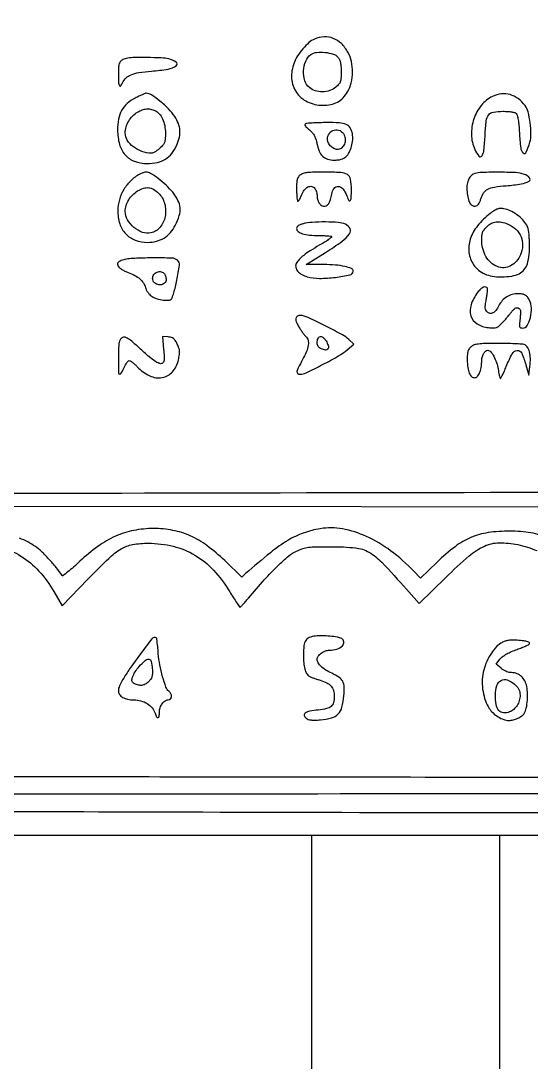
# Model space of a CAD drawing. Extents: x 8694 to 20248, y -4045 to 2404.
# Drawn here: x 15893 to 16191, y 1451 to 2058 of the extents above; entities that cross this region are included whole.
import ezdxf

# ---------------------------------------------------------------- set-up
doc = ezdxf.new("R2010")
doc.units = 0
doc.header["$MEASUREMENT"] = 0

msp = doc.modelspace()

# ---------------------------------------------------------------- linework, layer by layer
for points in [[(17154.08, 1784.58, 0.000056), (16535.22, 1783.66, 0.00011), (16044.21, 1782.76, 0.000012), (15622.27, 1781.89, 0.010904), (15602.16, 1781.41, 0.002847), (15593.45, 1780.96, 0.031703), (15590.01, 1780.55, 0.096658), (15588.26, 1779.86, 0.180943), (15587.37, 1778.66, 0.065836), (15587.11, 1776.99, 0.000374), (15586.76, 1761.02, 0.001592), (15586.43, 1742.79, 0.001011), (15586.17, 1721.56), (15585.58, 1666.56), (15575.83, 1656.56, 0.015065), (15568.13, 1648.17, 0.02801), (15562.49, 1640.86, 0.033962), (15558.88, 1634.74, 0.11674)], [(16706.83, 1616.65, -0.000074), (16292.85, 1616.75, -0.000235), (16016.67, 1616.99, -0.000209), (15821.63, 1617.33, -0.003369)], [(16200.95, 1756.45, 0.059657), (16190.55, 1759.51, 0.041326), (16178.33, 1760.54, 0.035825), (16165.6, 1759.65, 0.065159), (16155.57, 1756.86, 0.06224), (16146.3, 1751.47, 0.029981), (16135.86, 1742.5), (16126.19, 1733.11), (16122.26, 1737.17, 0.040361), (16108.7, 1749.1, 0.053781), (16094.58, 1757.44, 0.061073), (16080.65, 1761.81, 0.085614), (16067.64, 1761.95, 0.046042), (16057.76, 1759.41, 0.049648), (16048.78, 1755.15, 0.034923), (16038.55, 1747.97, 0.010634), (16024.1, 1735.73), (16021.88, 1733.76), (16011.88, 1743.36, 0.031597), (16001.55, 1752.1, 0.053978), (15991.81, 1757.81, 0.058939), (15981.71, 1760.99, 0.046876), (15970.33, 1762.06, 0.049367), (15958.81, 1760.92, 0.055529), (15948.21, 1757.54, 0.051243), (15937.95, 1751.65, 0.033482), (15927.41, 1742.94, -0.008233), (15923.62, 1739.46, -0.014115), (15920.32, 1736.7, -0.007942), (15917.58, 1734.61, -0.428363), (15916.99, 1734.71, 0.023773), (15913.61, 1739.29, 0.015626), (15909.31, 1744.24, 0.015562), (15904.95, 1748.67, 0.039943), (15901.46, 1751.51, 0.057484), (15892.2, 1756.42, 0.046027)], [(15881.06, 1751.23, -0.072244), (15893.02, 1745.96, -0.06864), (15903.47, 1737.23, -0.052716), (15912.27, 1725.22), (15917.12, 1716.88), (15932, 1732.41, -0.009842), (15944.2, 1744.65, -0.057434), (15951.42, 1750.17, -0.090799), (15958.17, 1752.69, -0.04509), (15967.3, 1753.47, -0.058937), (15981.91, 1751.68, -0.074386), (15994.5, 1746.53, -0.071805), (16005.35, 1737.75, -0.050457), (16014.83, 1725.18, 0.003968), (16016.97, 1721.71, 0.006404), (16018.86, 1718.8, 0.001827), (16020.53, 1716.31, 0.271525), (16020.83, 1716.16, 0.182726), (16021.14, 1716.31, 0.00314), (16022.47, 1717.71, 0.007535), (16023.99, 1719.4, 0.00489), (16025.7, 1721.38, -0.007402), (16035.2, 1732.29, -0.016021), (16042.89, 1740.33, -0.019988), (16049.12, 1745.97, -0.065685), (16053.8, 1748.93, -0.029604), (16057.47, 1750.37, -0.047926), (16060.75, 1751.1, -0.027125), (16065.21, 1751.41, -0.003934), (16074.33, 1751.47, -0.024916), (16088.16, 1750.77, -0.104722), (16096.04, 1748.25, -0.073902), (16103.53, 1742.37, -0.008666), (16117.91, 1726.64), (16125.33, 1718.23), (16140.83, 1733.46, -0.015372), (16154.46, 1746.05, -0.071655), (16163.44, 1751.83, -0.105003), (16171.93, 1753.72, -0.053958), (16182.83, 1752.66, -0.04839), (16194.05, 1749.16, -0.044736)], [(15556.89, 1596.71, 0.033438), (15562.08, 1584.07, 0.052387), (15568.32, 1574.14, 0.0578), (15575.98, 1566.42, 0.0538), (15585.38, 1560.44, 0.013896), (15589.97, 1558.32, 0.039854), (15593.3, 1557.2, 0.038186), (15596.85, 1556.6, 0.011933), (15602.23, 1556.24, 0.01101), (15607.44, 1556.13, 0.031813), (15611.04, 1556.36, 0.035374), (15614.37, 1557.03, 0.016429), (15618.58, 1558.34, 0.038851), (15625.31, 1561.28, 0.03123), (15632.04, 1565.43, 0.030005), (15638.48, 1570.58, 0.028865), (15644.34, 1576.53), (15650.07, 1583.06), (15859.95, 1583.06), (16690.61, 1583.06)]]:
    msp.add_lwpolyline(points, format="xyb")
for points in [[(16064.33, 2047.67, 0.076149), (16061.06, 2045.61, 0.036277), (16057.54, 2042.07, 0.035617), (16054.43, 2037.88, 0.050792), (16052.34, 2033.73, 0.106857), (16050.94, 2024.6, 0.135379), (16053.7, 2016.56, 0.135607), (16060.18, 2011.08, 0.10738), (16069.18, 2009.08, 0.050363), (16073.87, 2009.53, 0.075344), (16077.73, 2010.93, 0.077933), (16080.92, 2013.37, 0.058076), (16083.58, 2016.91, 0.074713), (16085.69, 2022.18, 0.055715), (16086.45, 2028.4, 0.055577), (16085.81, 2034.66, 0.073233), (16083.8, 2040.02, 0.073241), (16079.98, 2045.02, 0.099974), (16075.23, 2048.09, 0.105945), (16069.89, 2048.97, 0.091198)], [(15954.33, 2036.34, 0.072502), (15951.97, 2035.38, 0.149535), (15950.64, 2033.93, 0.093662), (15949.99, 2031.5, 0.018245), (15949.83, 2026.94, 0.011142), (15949.93, 2022.34, 0.111937), (15950.43, 2020.5, 0.53609), (15951.22, 2020.43, 0.064109), (15952.34, 2022.23, -0.096618), (15954.32, 2025.01, -0.094621), (15957.22, 2026.87, -0.058427), (15961.73, 2028.1, -0.015649), (15969.12, 2028.96, 0.019741), (15978.86, 2030.19, 0.113647), (15983.63, 2032.15, 0.527288), (15983.59, 2034.23, 0.08913), (15979.2, 2036.11, 0.046964), (15974.91, 2036.69, 0.007828), (15966.58, 2036.9, 0.007342), (15958.24, 2036.85, 0.055207)], [(16077.98, 2037.12, -0.067042), (16078.85, 2035.7, -0.050177), (16079.41, 2033.94, -0.037448), (16079.73, 2031.65, -0.015659), (16079.83, 2028.54, -0.012491), (16079.73, 2024.77, -0.070931), (16079.35, 2022.81, -0.098902), (16078.49, 2021.34, -0.035953), (16076.75, 2019.65, -0.094861), (16073.22, 2017.67, -0.075498), (16068.91, 2016.93, -0.076909), (16064.66, 2017.5, -0.106173), (16061.28, 2019.34, -0.142503), (16058.64, 2023.4, -0.085795), (16057.93, 2029.15, -0.08549), (16059.19, 2034.82, -0.139648), (16062.22, 2038.67, -0.132829), (16065.48, 2039.91, -0.049035), (16070.44, 2039.91, -0.048913), (16075.25, 2038.95, -0.150366)], [(15959.69, 2013.26, 0.059674), (15954.93, 2010.01, 0.087263), (15951.76, 2006.06, 0.081055), (15949.97, 2001.04, 0.044849), (15949.39, 1994.55, 0.066837), (15950.5, 1986.25, 0.114235), (15953.79, 1980.12, 0.12433), (15959.22, 1976.4, 0.088103), (15966.51, 1975.08, 0.051742), (15972.62, 1975.69, 0.088139), (15977.36, 1977.58, 0.091723), (15981.04, 1980.93, 0.060171), (15983.95, 1985.89, 0.045993), (15985.44, 1990.44, 0.075074), (15985.75, 1994.48, 0.076976), (15984.85, 1998.35, 0.050899), (15982.72, 2002.41, 0.045496), (15979.08, 2006.95, 0.029767), (15974.13, 2011.5, 0.027188), (15969.18, 2015.12, 0.145044), (15966.01, 2016.06, 0.098081), (15965.4, 2015.94, 0.006504), (15963.76, 2015.24, 0.009199), (15961.82, 2014.33, 0.00674)], [(16168.21, 2014.2, 0.114064), (16161.64, 2009.05, 0.088871), (16157.25, 2001.07, 0.08683), (16155.85, 1991.89, 0.101529), (16157.8, 1983.31, 0.05749), (16160.17, 1979.37, 0.503786), (16161.9, 1979.4, 0.130802), (16163.17, 1982.79, 0.012142), (16163.84, 1991.79, -0.016033), (16164.52, 2000.05, -0.135148), (16165.91, 2003.49, -0.193486), (16168.63, 2005.11, -0.03939), (16174.33, 2005.54, -0.015929), (16177.04, 2005.45, -0.025028), (16179.35, 2005.18, -0.027282), (16181.14, 2004.77, -0.127861), (16182.05, 2004.24, -0.140787), (16182.62, 2003.21, -0.016776), (16183.12, 2000.63, -0.017304), (16183.55, 1997.23, -0.009448), (16183.85, 1993.04, 0.014349), (16184.58, 1984.17, 0.184515), (16186.07, 1981.26, 0.512273), (16187.86, 1981.65, 0.032882), (16189.96, 1987.56, 0.073129), (16190.59, 1992.3, 0.02932), (16190.1, 1998.85, 0.028486), (16188.89, 2005.15, 0.09898), (16187.12, 2008.87, 0.070418), (16183.08, 2012.94, 0.093704), (16178.43, 2015.25, 0.097123), (16173.39, 2015.66, 0.081211)], [(15971.11, 2005.97, -0.101862), (15973.69, 2004.09, -0.075636), (15975.64, 2001.15, -0.064287), (15976.87, 1997.29, -0.044112), (15977.28, 1992.71, -0.01528), (15977.18, 1989.25, -0.07396), (15976.78, 1987.33, -0.091679), (15975.88, 1985.81, -0.030407), (15974.04, 1983.96, -0.02419), (15972.67, 1982.85, -0.026459), (15971.24, 1981.91, -0.027211), (15969.94, 1981.25, -0.105655), (15969.06, 1981.06, -0.086413), (15963.61, 1982.03, -0.078594), (15958.6, 1984.8, -0.085978), (15955.06, 1988.7, -0.14271), (15953.83, 1992.93, -0.07476), (15954.35, 1996.33, -0.059615), (15955.86, 1999.73, -0.058157), (15958.18, 2002.75, -0.063388), (15961.07, 2005.06, -0.043596), (15963.72, 2006.38, -0.070864), (15966.16, 2006.96, -0.074838), (15968.57, 2006.81, -0.054805)], [(16059.51, 1998.36, 0.125373), (16058.78, 1997.95, 0.32897), (16058.67, 1997.4, 0.09004), (16059.32, 1996.51, 0.008949), (16061.28, 1994.72, -0.031812), (16063.06, 1992.94, -0.052914), (16064.28, 1991.21, -0.052365), (16065.12, 1989.24, -0.030441), (16065.73, 1986.75, 0.052211), (16067.01, 1982.34, 0.1051), (16069.03, 1979.35, 0.117087), (16071.93, 1977.64, 0.07492), (16075.81, 1977.06, 0.025872), (16078.05, 1977.18, 0.045889), (16079.86, 1977.53, 0.054467), (16081.35, 1978.15, 0.061446), (16082.6, 1979.06, 0.086402), (16084.49, 1981.56, 0.049526), (16085.89, 1985.09, 0.048489), (16086.59, 1988.94, 0.067532), (16086.42, 1992.43, 0.089919), (16085.11, 1995.86, 0.155925), (16082.84, 1997.84, 0.088337), (16078.85, 1998.78, 0.016765), (16071.35, 1998.94, 0.004128), (16067.38, 1998.86, 0.005343), (16063.74, 1998.72, 0.004089), (16060.69, 1998.55, 0.046893)], [(16081.62, 1991.81, -0.107864), (16082.25, 1989.15, -0.101073), (16081.73, 1986.4, -0.110244), (16080.24, 1984.25, -0.151655), (16078.13, 1983.25, -0.146106), (16076.08, 1983.55, -0.08044), (16073.97, 1984.99, -0.07857), (16072.38, 1987.07, -0.125085), (16071.83, 1989.23, -0.157811), (16072.94, 1992.66, -0.173546), (16075.8, 1994.62, -0.180654), (16079.18, 1994.28, -0.168603)], [(15962.33, 1968.9, 0.066747), (15957.11, 1965.04, 0.06506), (15953.05, 1959.92, 0.065344), (15950.45, 1953.95, 0.068418), (15949.53, 1947.6, 0.078137), (15950.68, 1939.93, 0.112597), (15954.14, 1934.03, 0.116705), (15959.7, 1930.35, 0.088332), (15966.93, 1929.06, 0.063244), (15972.02, 1929.71, 0.074817), (15976.49, 1931.6, 0.074779), (15980.2, 1934.73, 0.063095), (15983.08, 1938.99, 0.042577), (15985.36, 1944.64, 0.09485), (15985.87, 1949.24, 0.099926), (15984.63, 1953.55, 0.050913), (15981.54, 1958.27, 0.034137), (15977.74, 1962.35, 0.026551), (15973.11, 1966.25, 0.02383), (15968.64, 1969.3, 0.143449), (15965.96, 1970.03, 0.048396), (15965.19, 1969.94, 0.022418), (15964.22, 1969.68, 0.02196), (15963.21, 1969.32, 0.028468)], [(16056.05, 1968.5, 0.07807), (16054.87, 1967.37, 0.098413), (16054.21, 1966.01, 0.054218), (16053.9, 1963.93, 0.009772), (16053.83, 1960, 0.010802), (16053.88, 1957.34, 0.017847), (16054.06, 1955.1, 0.012093), (16054.31, 1953.33, 0.367251), (16054.63, 1953.06, 0.238781), (16055.01, 1953.25, 0.025795), (16055.57, 1954.11, 0.027211), (16056.16, 1955.26, 0.018572), (16056.71, 1956.62, -0.073406), (16058.28, 1959.54, -0.114783), (16060.45, 1961.37, -0.16503), (16062.65, 1961.7, -0.192007), (16064.44, 1960.58, -0.052677), (16064.97, 1959.66, -0.030604), (16065.42, 1958.47, -0.030301), (16065.73, 1957.2, -0.044357), (16065.83, 1956.06, 0.073233), (16066.18, 1953.67, 0.089775), (16067.2, 1951.67, 0.110335), (16068.66, 1950.43, 0.170268), (16070.29, 1950.2, 0.111356), (16071.75, 1950.85, 0.103701), (16072.84, 1952.08, 0.06804), (16073.66, 1954.09, 0.022631), (16074.3, 1957.21, -0.117625), (16075.69, 1960.57, -0.260703), (16078.12, 1961.7, -0.205464), (16080.86, 1960.27, -0.084672), (16082.96, 1956.56, 0.028261), (16084.27, 1953.51, 0.5424), (16085.12, 1953.41, 0.164535), (16085.72, 1954.98, 0.010337), (16085.83, 1960, 0.042806), (16085.32, 1965.9, 0.212759), (16083.51, 1968.6, 0.128555), (16079.67, 1969.81, 0.012432), (16069.83, 1970.06, 0.006291), (16064.01, 1969.99, 0.021841), (16060.26, 1969.73, 0.033719), (16057.71, 1969.26, 0.09117)], [(16156.9, 1968.79, 0.119794), (16155.01, 1967.17, 0.081256), (16153.74, 1964.62, 0.067511), (16153.19, 1961.33, 0.046501), (16153.43, 1957.56, 0.023508), (16154.19, 1953.87, 0.080153), (16155.16, 1951.63, 0.140591), (16156.45, 1950.5, 0.147356), (16158.12, 1950.25, 0.10065), (16159.17, 1950.63, 0.093148), (16160.03, 1951.39, 0.067759), (16160.74, 1952.64, 0.027899), (16161.37, 1954.48, -0.079299), (16162.94, 1957.91, -0.126953), (16165.33, 1960.04, -0.081084), (16169.25, 1961.32, -0.018833), (16176.15, 1962.11, 0.019221), (16184.95, 1963.14, 0.101595), (16189.47, 1964.83, 0.466598), (16189.74, 1966.77, 0.125786), (16186.75, 1968.75, 0.072537), (16181.65, 1969.74, 0.011074), (16171.27, 1969.98, 0.009192), (16160.8, 1969.8, 0.109149)], [(15973.28, 1957.81, -0.130423), (15976.85, 1951.65, -0.114619), (15977.14, 1944.21, -0.124306), (15974.16, 1937.85, -0.169071), (15968.81, 1934.55, -0.142548), (15963.93, 1934.88, -0.087548), (15958.92, 1937.79, -0.086412), (15955.14, 1942.28, -0.132677), (15953.83, 1947.15, -0.078292), (15954.35, 1950.44, -0.058156), (15955.88, 1953.78, -0.056415), (15958.21, 1956.78, -0.063048), (15961.07, 1959.06, -0.057938), (15964.49, 1960.64, -0.10501), (15967.54, 1960.97, -0.107822), (15970.41, 1960.03, -0.063436)], [(16166.81, 1945.88, 0.059338), (16159.4, 1938.68, 0.092216), (16155.15, 1930.88, 0.110388), (16154.41, 1923.12, 0.118414), (16157.1, 1916.01, 0.068937), (16159.98, 1912.83, 0.072429), (16163.56, 1910.61, 0.064312), (16168, 1909.33, 0.040052), (16173.4, 1908.94, 0.035173), (16179.42, 1909.41, 0.080074), (16183.75, 1910.78, 0.105456), (16186.69, 1913.15, 0.098935), (16188.49, 1916.56, 0.049637), (16189.51, 1921.92, 0.027033), (16189.75, 1928.62, 0.026274), (16189.3, 1935, 0.085912), (16188.08, 1939.03, 0.075192), (16185.87, 1942.15, 0.044307), (16182.41, 1945.15, 0.044205), (16178.47, 1947.51, 0.072547), (16174.77, 1948.68, 0.045833), (16172.73, 1948.82, 0.079294), (16171.07, 1948.52, 0.060685), (16169.3, 1947.64, 0.01758)], [(16057.58, 1939.86, 0.028136), (16055.89, 1939.3, 0.067363), (16054.74, 1938.67, 0.098377), (16054.07, 1937.92, 0.135161), (16053.83, 1937.06, 0.244245), (16054.69, 1935.39, 0.078613), (16057.28, 1934.12, 0.051495), (16061.36, 1933.31, 0.023247), (16066.81, 1933.06, -0.009224), (16069.42, 1933.01, -0.013254), (16071.73, 1932.86, -0.00902), (16073.62, 1932.66, -0.166363), (16074.16, 1932.4, -0.450011), (16074.13, 1931.97, -0.010876), (16072.35, 1930.63, -0.016449), (16070, 1929.06, -0.00952), (16067.07, 1927.33, 0.011048), (16061.73, 1924.13, 0.026676), (16057.97, 1921.47, 0.036211), (16055.36, 1919.08, 0.065965), (16053.66, 1916.74, 0.176225), (16053.35, 1914.57, 0.122483), (16054.43, 1912.31, 0.092249), (16056.8, 1910.33, 0.062168), (16060.07, 1908.99, 0.066081), (16067.17, 1908.05, 0.030413), (16076.48, 1908.62, 0.023152), (16085.06, 1910.08, 0.352666), (16086.83, 1912.27, 0.305627), (16085.8, 1913.79, 0.041724), (16081.96, 1914.98, 0.035091), (16076.47, 1915.8, 0.019314), (16069.69, 1916.06), (16059.49, 1916.06), (16070.62, 1923.1, 0.013453), (16080.48, 1929.72, 0.083838), (16084.76, 1934, 0.274428), (16085.02, 1937.1, 0.182463), (16082.36, 1939.61, 0.079708), (16078.18, 1940.62, 0.016922), (16070.69, 1940.95, 0.018393), (16062.99, 1940.74, 0.049034)], [(16177.16, 1939.7, -0.089777), (16181.84, 1936.66, -0.108409), (16184.79, 1932.35, -0.107819), (16185.68, 1927.18, -0.087997), (16184.45, 1921.7, -0.171722), (16178.71, 1915.36, -0.220982), (16170.97, 1914.9, -0.176909), (16164.3, 1920.8, -0.124443), (16161.83, 1930.6, -0.026734), (16161.96, 1933.1, -0.065915), (16162.39, 1934.89, -0.07022), (16163.26, 1936.43, -0.033709), (16164.75, 1938.14, -0.073321), (16167.35, 1940.07, -0.092165), (16170.2, 1940.98, -0.082669), (16173.43, 1940.85, -0.047754)], [(15953.66, 1919.08, 0.016186), (15950.88, 1918.15, 0.112197), (15949.69, 1917.36, 0.22804), (15949.38, 1916.42, 0.090369), (15949.81, 1915.09, 0.102542), (15950.51, 1914.26, 0.027692), (15951.91, 1913.26, 0.026822), (15953.67, 1912.29, 0.024942), (15955.57, 1911.48, -0.032768), (15959.52, 1909.72, -0.058403), (15962.45, 1907.71, -0.070462), (15964.46, 1905.39, -0.079814), (15965.64, 1902.69, 0.052884), (15966.12, 1901.41, 0.032992), (15966.94, 1900.03, 0.032889), (15967.93, 1898.76, 0.05033), (15968.96, 1897.81, 0.077993), (15971.57, 1896.43, 0.041184), (15975.13, 1895.53, 0.040247), (15978.58, 1895.24, 0.151083), (15980.63, 1895.86, 0.162008), (15981.24, 1896.65, 0.009867), (15982.17, 1899.52, 0.013891), (15983.13, 1903.05, 0.009778), (15984.02, 1907.07, 0.018145), (15985.44, 1915.7, 0.248527), (15984.35, 1918.57, 0.175504), (15981.11, 1919.85, 0.008589), (15969.39, 1919.97, 0.005552), (15964.19, 1919.88, 0.006973), (15959.38, 1919.68, 0.005697), (15955.36, 1919.4, 0.053487)], [(15976.78, 1910.61, -0.074494), (15977.22, 1909.89, -0.041702), (15977.53, 1908.92, -0.040508), (15977.69, 1907.85, -0.051913), (15977.65, 1906.86, -0.22692), (15976.26, 1904.77, -0.171456), (15973.52, 1904.22, -0.158076), (15970.87, 1905.51, -0.203198), (15969.83, 1907.98, -0.153553), (15970.54, 1910.25, -0.150998), (15972.43, 1911.73, -0.153446), (15974.8, 1911.86, -0.159052)], [(16159.45, 1899.8, 0.082056), (16155.64, 1892.63, 0.157048), (16155.56, 1886.17, 0.181875), (16159.17, 1881.51, 0.114592), (16165.77, 1879.29, 0.019051), (16168.82, 1879.11, 0.093362), (16170.52, 1879.4, 0.096666), (16171.97, 1880.28, 0.021185), (16174.05, 1882.34, 0.006116), (16175.46, 1883.89, 0.004521), (16176.98, 1885.65, 0.00457), (16178.38, 1887.33, 0.010228), (16179.41, 1888.64, -0.032504), (16180.44, 1889.83, -0.070449), (16181.4, 1890.56, -0.097138), (16182.3, 1890.86, -0.123743), (16183.17, 1890.76, -0.133722), (16184, 1890.15, -0.127594), (16184.42, 1889.21, -0.060024), (16184.49, 1887.6, -0.010552), (16184.2, 1884.59, 0.007148), (16183.85, 1881.16, 0.090245), (16183.97, 1879.87, 0.245297), (16184.53, 1879.27, 0.08445), (16185.74, 1879.06, 0.266791), (16188.4, 1880.58, 0.072916), (16190.27, 1885.24, 0.066076), (16190.86, 1890.86, 0.114842), (16189.68, 1895.38, 0.044119), (16188.47, 1897.24, 0.101789), (16187.21, 1898.32, 0.092715), (16185.55, 1898.87, 0.032442), (16183.03, 1899.04, 0.067074), (16179.58, 1898.6, 0.07258), (16176.48, 1897.25, 0.072044), (16173.87, 1895.07, 0.064667), (16171.88, 1892.16, -0.04194), (16170.14, 1889.37, -0.110894), (16168.37, 1887.84, -0.175553), (16166.63, 1887.59, -0.145996), (16164.98, 1888.48, -0.09381), (16164.26, 1889.53, -0.088139), (16163.96, 1890.79, -0.049612), (16164.03, 1892.62, -0.010685), (16164.54, 1895.77, 0.009075), (16164.91, 1898.04, 0.012824), (16165.16, 1900.08, 0.008974), (16165.29, 1901.77, 0.149872), (16165.16, 1902.31, 0.216399), (16164.18, 1902.99, 0.149758), (16162.82, 1902.83, 0.087102), (16161.18, 1901.74, 0.039588)], [(16053.76, 1885.48, 0.133871), (16053.35, 1884.57, 0.100613), (16053.39, 1883.47, 0.057282), (16053.94, 1881.98, 0.015131), (16055.16, 1879.75, 0.012252), (16056.25, 1877.99, 0.012519), (16057.42, 1876.3, 0.012359), (16058.51, 1874.88, 0.049908), (16059.27, 1874.11, -0.165047), (16060.53, 1872.06, -0.091977), (16060.64, 1869.11, -0.062892), (16059.59, 1865.29, -0.028901), (16057.33, 1860.63, 0.008575), (16054.77, 1855.86, 0.078), (16054.03, 1853.62, 0.284223), (16054.48, 1852.52, 0.158136), (16055.91, 1852.06, 0.114074), (16059.35, 1852.86, 0.006684), (16069.03, 1857.74, 0.009979), (16078.38, 1862.86, 0.047995), (16083.32, 1866.37), (16087.15, 1869.68), (16084.24, 1872.44, 0.065154), (16080.66, 1875.05, 0.006503), (16071.29, 1880, 0.007135), (16061.82, 1884.68, 0.053613), (16057.11, 1886.33, 0.062233), (16056.17, 1886.43, 0.058106), (16055.21, 1886.3, 0.061623), (16054.36, 1885.97, 0.095691)], [(15950.86, 1872.13, 0.112222), (15950.05, 1869.18, 0.009304), (15949.85, 1861.21, 0.005118), (15949.87, 1852.89, 0.410322), (15950.72, 1852.06, 0.233175), (15951.15, 1852.27, 0.024336), (15951.82, 1853.23, 0.026177), (15952.53, 1854.53, 0.017964), (15953.21, 1856.06, -0.026418), (15953.92, 1857.59, -0.035786), (15954.73, 1858.88, -0.038799), (15955.51, 1859.81, -0.199157), (15956.12, 1860.06, -0.142426), (15956.83, 1859.85, -0.021099), (15958.06, 1859, -0.022349), (15959.47, 1857.83, -0.017559), (15960.88, 1856.44, 0.090945), (15968.12, 1851.18, 0.154708), (15975.46, 1850.14, 0.176007), (15981.41, 1853.51, 0.122327), (15984.9, 1860.49, 0.015508), (15985.49, 1863.6, 0.05818), (15985.58, 1865.59, 0.068251), (15985.2, 1867.38, 0.026845), (15984.21, 1869.7, 0.026955), (15983.08, 1871.73, 0.084858), (15982.04, 1872.89, 0.09902), (15980.77, 1873.54, 0.045063), (15978.93, 1873.88), (15975.54, 1874.21), (15976.23, 1866.62, -0.006921), (15976.54, 1862.48, -0.041964), (15976.5, 1860.33, -0.09621), (15976.12, 1859.11, -0.180849), (15975.36, 1858.43, -0.182062), (15973.59, 1858.42, -0.060182), (15971.23, 1859.63, -0.030936), (15967.8, 1862.28, -0.006104), (15962.01, 1867.46, 0.010664), (15956.97, 1871.89, 0.07602), (15954.2, 1873.58, 0.212357), (15952.35, 1873.54, 0.161062)], [(16071.39, 1870.94, -0.057057), (16072.36, 1868.39, -0.225846), (16072.04, 1866.78, -0.271575), (16070.68, 1866.2, -0.074738), (16068.35, 1866.87, -0.053943), (16067.26, 1867.51, -0.075942), (16066.47, 1868.32, -0.081734), (16065.99, 1869.28, -0.074716), (16065.83, 1870.37, -0.093146), (16066.33, 1873.04, -0.281216), (16067.74, 1874.11, -0.230505), (16069.61, 1873.43, -0.072652)], [(16155.7, 1868.15, 0.059395), (16154.47, 1866.89, 0.092266), (16153.78, 1865.54, 0.060786), (16153.47, 1863.64, 0.013889), (16153.42, 1860.39, 0.028895), (16153.74, 1855.94, 0.067255), (16154.61, 1852.72, 0.105756), (16155.97, 1850.77, 0.19014), (16157.76, 1850.06, 0.22202), (16159.25, 1850.75, 0.07053), (16160.58, 1852.89, 0.057455), (16161.51, 1855.9, 0.046451), (16161.83, 1859.27, -0.051461), (16162.09, 1861.84, -0.069202), (16162.88, 1864.05, -0.087976), (16164.03, 1865.54, -0.186562), (16165.38, 1866.06, -0.222542), (16167.06, 1865.27, -0.047757), (16168.92, 1862.55, -0.044854), (16170.51, 1858.93, -0.045274), (16171.43, 1855.09, 0.007251), (16171.71, 1853.29, 0.009195), (16172.03, 1851.64, 0.007528), (16172.34, 1850.28, 0.071596), (16172.57, 1849.72, 0.573433), (16172.89, 1849.72, 0.012692), (16173.83, 1851.41, 0.015941), (16174.95, 1853.72, 0.008599), (16176.19, 1856.63, -0.027421), (16179.67, 1864.04, -0.252037), (16182.54, 1865.93, -0.319363), (16185.17, 1864.4, -0.03743), (16187.62, 1857.65), (16189.33, 1851.56), (16189.97, 1856.56, 0.036871), (16190.23, 1861.28, 0.059923), (16189.68, 1865.25, 0.079476), (16188.42, 1868.09, 0.18539), (16186.57, 1869.43, 0.051422), (16185.09, 1869.67, 0.004103), (16181.13, 1869.86, 0.00552), (16176.38, 1870, 0.004205), (16171.19, 1870.05, 0.004272), (16163.74, 1869.99, 0.026363), (16159.92, 1869.73, 0.053412), (16157.52, 1869.17, 0.08665)], [(15963.1, 1689.42, 0.006537), (15956.94, 1680.95, 0.018408), (15952.94, 1674.81, 0.024193), (15950.5, 1670.27, 0.110201), (15949.84, 1667.37, 0.154676), (15950.5, 1665.25, 0.108602), (15952.35, 1663.54, 0.082432), (15955.25, 1662.43, 0.05023), (15958.9, 1662.06, -0.067103), (15963.01, 1661.51, -0.073914), (15966.67, 1659.89, -0.078723), (15969.53, 1657.38, -0.092956), (15971.27, 1654.25, 0.036869), (15972.17, 1652.1, 0.361364), (15973.01, 1651.74, 0.29791), (15973.67, 1652.52, 0.03159), (15973.83, 1655, -0.082396), (15974.24, 1657.49, -0.073377), (15975.44, 1659.81, -0.081344), (15977.1, 1661.49, -0.157357), (15978.88, 1662.06, 0.193244), (15980.19, 1662.58, 0.181486), (15980.81, 1663.88, 0.136687), (15980.5, 1665.57, 0.106348), (15979.33, 1667.06, -0.133145), (15977.6, 1669.52, -0.01855), (15975.67, 1675.52, -0.021748), (15974.04, 1682.42, -0.02645), (15973.15, 1689.01, 0.007964), (15972.33, 1697.43, 0.369752), (15971.15, 1698.52, 0.242631), (15969.4, 1697.71, 0.004562)], [(16064.83, 1699.32, 0.06215), (16061.2, 1698.42, 0.160442), (16059.14, 1696.74, 0.116693), (16058.11, 1693.77, 0.025709), (16057.83, 1688.34, 0.020249), (16058.02, 1683.56, 0.046102), (16058.64, 1680.01, 0.063933), (16059.7, 1677.46, 0.11583), (16061.23, 1675.82, 0.054077), (16061.93, 1675.46, 0.00698), (16063.53, 1674.86, 0.008081), (16065.46, 1674.2, 0.006664), (16067.53, 1673.56, -0.045786), (16071.39, 1672.03, -0.096721), (16073.93, 1670.06, -0.109436), (16075.34, 1667.45, -0.070166), (16075.83, 1664.03, -0.061502), (16075.39, 1660.45, -0.157055), (16074.02, 1658.26, -0.120703), (16071.36, 1656.94, -0.029595), (16066.51, 1656.15, 0.020542), (16061.49, 1655.42, 0.099996), (16058.84, 1654.35, 0.315252), (16058.3, 1652.98, 0.173018), (16059.33, 1651.4, 0.079393), (16060.63, 1650.7, 0.055114), (16062.27, 1650.33, 0.037625), (16064.49, 1650.24, 0.012881), (16067.72, 1650.44, 0.043167), (16074.25, 1651.6, 0.133431), (16078.09, 1653.83, 0.131195), (16080.31, 1657.72, 0.041133), (16081.49, 1664.39, 0.033392), (16081.63, 1669.64, 0.114541), (16080.73, 1672.91, 0.123393), (16078.53, 1675.31, 0.041708), (16074.34, 1677.6, -0.035105), (16070.87, 1679.43, -0.052333), (16068.16, 1681.54, -0.064233), (16066.41, 1683.72, -0.137945), (16065.83, 1685.78, -0.16321), (16066.43, 1687.57, -0.073409), (16068.21, 1689.32, -0.068014), (16070.62, 1690.62, -0.088828), (16073.08, 1691.07, 0.076265), (16077.35, 1691.75, 0.114603), (16080.58, 1693.67, 0.22767), (16081.43, 1695.94, 0.256587), (16080.14, 1697.86, 0.078099), (16077.7, 1698.67, 0.017271), (16073.31, 1699.24, 0.018858), (16068.64, 1699.51, 0.034639)], [(16173.06, 1695.12, 0.074191), (16169.83, 1692.35, 0.041831), (16166.77, 1688.17, 0.039972), (16164.29, 1683.24, 0.045502), (16162.75, 1678.18, 0.049627), (16162.16, 1672.73, 0.042358), (16162.61, 1666.95, 0.043453), (16164, 1661.52, 0.062213), (16166.21, 1657.06, 0.061707), (16168.45, 1654.44, 0.046954), (16171.47, 1652.16, 0.048455), (16174.71, 1650.58, 0.089823), (16177.58, 1650.06, 0.060187), (16180.19, 1650.38, 0.046626), (16182.9, 1651.31, 0.048421), (16185.24, 1652.66, 0.098363), (16186.68, 1654.2, 0.090103), (16187.87, 1657.19, 0.031406), (16188.51, 1661.81, 0.031659), (16188.55, 1666.72, 0.052696), (16187.9, 1670.8, 0.07439), (16186.57, 1673.84, 0.089204), (16184.47, 1676.14, 0.089263), (16181.71, 1677.57, 0.074597), (16178.43, 1678.06, -0.073526), (16177.28, 1678.23, -0.033649), (16175.85, 1678.77, -0.032405), (16174.39, 1679.55, -0.038446), (16173.13, 1680.48), (16170.33, 1682.9), (16172.43, 1685.73, -0.065652), (16173.8, 1687.13, -0.034112), (16175.82, 1688.52, -0.028153), (16178.47, 1689.89, -0.016505), (16181.77, 1691.23, 0.00412), (16184.59, 1692.3, 0.005972), (16187.05, 1693.29, 0.003228), (16189.11, 1694.16, 0.094823), (16189.58, 1694.48, 0.357937), (16189.66, 1695.3, 0.166773), (16188.76, 1695.99, 0.052786), (16186.42, 1696.5, 0.013291), (16182.54, 1696.82, 0.015777), (16179.25, 1696.9, 0.042715), (16176.92, 1696.68, 0.05413), (16175, 1696.12, 0.041611)], [(15969.63, 1680.31, -0.017748), (15969.69, 1677.37, -0.066645), (15969.43, 1675.55, -0.08531), (15968.73, 1674.11, -0.041387), (15967.4, 1672.54, -0.080037), (15965.49, 1671.16, -0.09458), (15963.35, 1670.55, -0.08865), (15961.02, 1670.76, -0.061656), (15958.58, 1671.76, -0.264994), (15957.78, 1673.09, -0.089774), (15958.14, 1675.41, -0.06097), (15959.58, 1678.35, -0.035878), (15961.96, 1681.47, -0.026063), (15965.54, 1685.13, -0.227532), (15967.65, 1685.78, -0.308901), (15969.04, 1684.49, -0.041182)], [(16181.01, 1671.19, -0.030141), (16182.58, 1669.61, -0.063477), (16183.54, 1668.18, -0.07073), (16184.06, 1666.66, -0.046293), (16184.23, 1664.82, -0.071176), (16183.78, 1661.71, -0.067648), (16182.48, 1658.79, -0.070696), (16180.52, 1656.44, -0.092956), (16178.14, 1654.99, -0.115423), (16174.55, 1654.51, -0.196588), (16171.91, 1655.9, -0.131715), (16170.31, 1659.32, -0.043568), (16169.83, 1664.9, -0.075107), (16170.65, 1670.37, -0.192065), (16173.13, 1673.43, -0.218597), (16176.76, 1673.73, -0.095357)], [(17500.33, 1606.12, -0.001661), (17535.42, 1605.34, -0.004887), (17559.56, 1604.49, -0.00274), (17577.45, 1603.59, -0.125028), (17580.95, 1602.49, -0.751041), (17579.75, 1598.17, -0.000955), (17445.07, 1596.9, -0.001712), (17225.5, 1596, -0.000167), (16695.33, 1595.82, -0.00022), (16263.31, 1596, -0.000506), (15938.16, 1596.61, -0.000049), (15666, 1597.43, -0.065432), (15655.61, 1598.82, -0.02335), (15654.03, 1599.33, -0.198994), (15653.5, 1599.83, -0.201056), (15653.47, 1600.55, -0.023886), (15654.14, 1602.06, -0.098118), (15655.24, 1603.48, -0.111847), (15656.75, 1604.3, -0.045044), (15659.44, 1604.8, -0.004674), (15665.85, 1605.33, -0.018206), (15714.76, 1607.14, -0.000031), (16548.08, 1607.55, -0.000113), (17332.09, 1607.71, -0.004719)]]:
    msp.add_lwpolyline(points, format="xyb", close=True)
msp.add_lwpolyline([(15594.65, 1775.06), (16588.49, 1774.81)])
at = {"color": 5, "linetype": 'Continuous'}
msp.add_lwpolyline([(15274.11, 803.09), (16062.82, 803.09), (16062.82, 1583.06)], dxfattribs=at)
at = {"color": 3, "linetype": 'Continuous'}
msp.add_lwpolyline([(16085.51, 925.8), (16172.43, 925.8), (16172.43, 1583.06)], dxfattribs=at)

doc.saveas('drawing.dxf')
